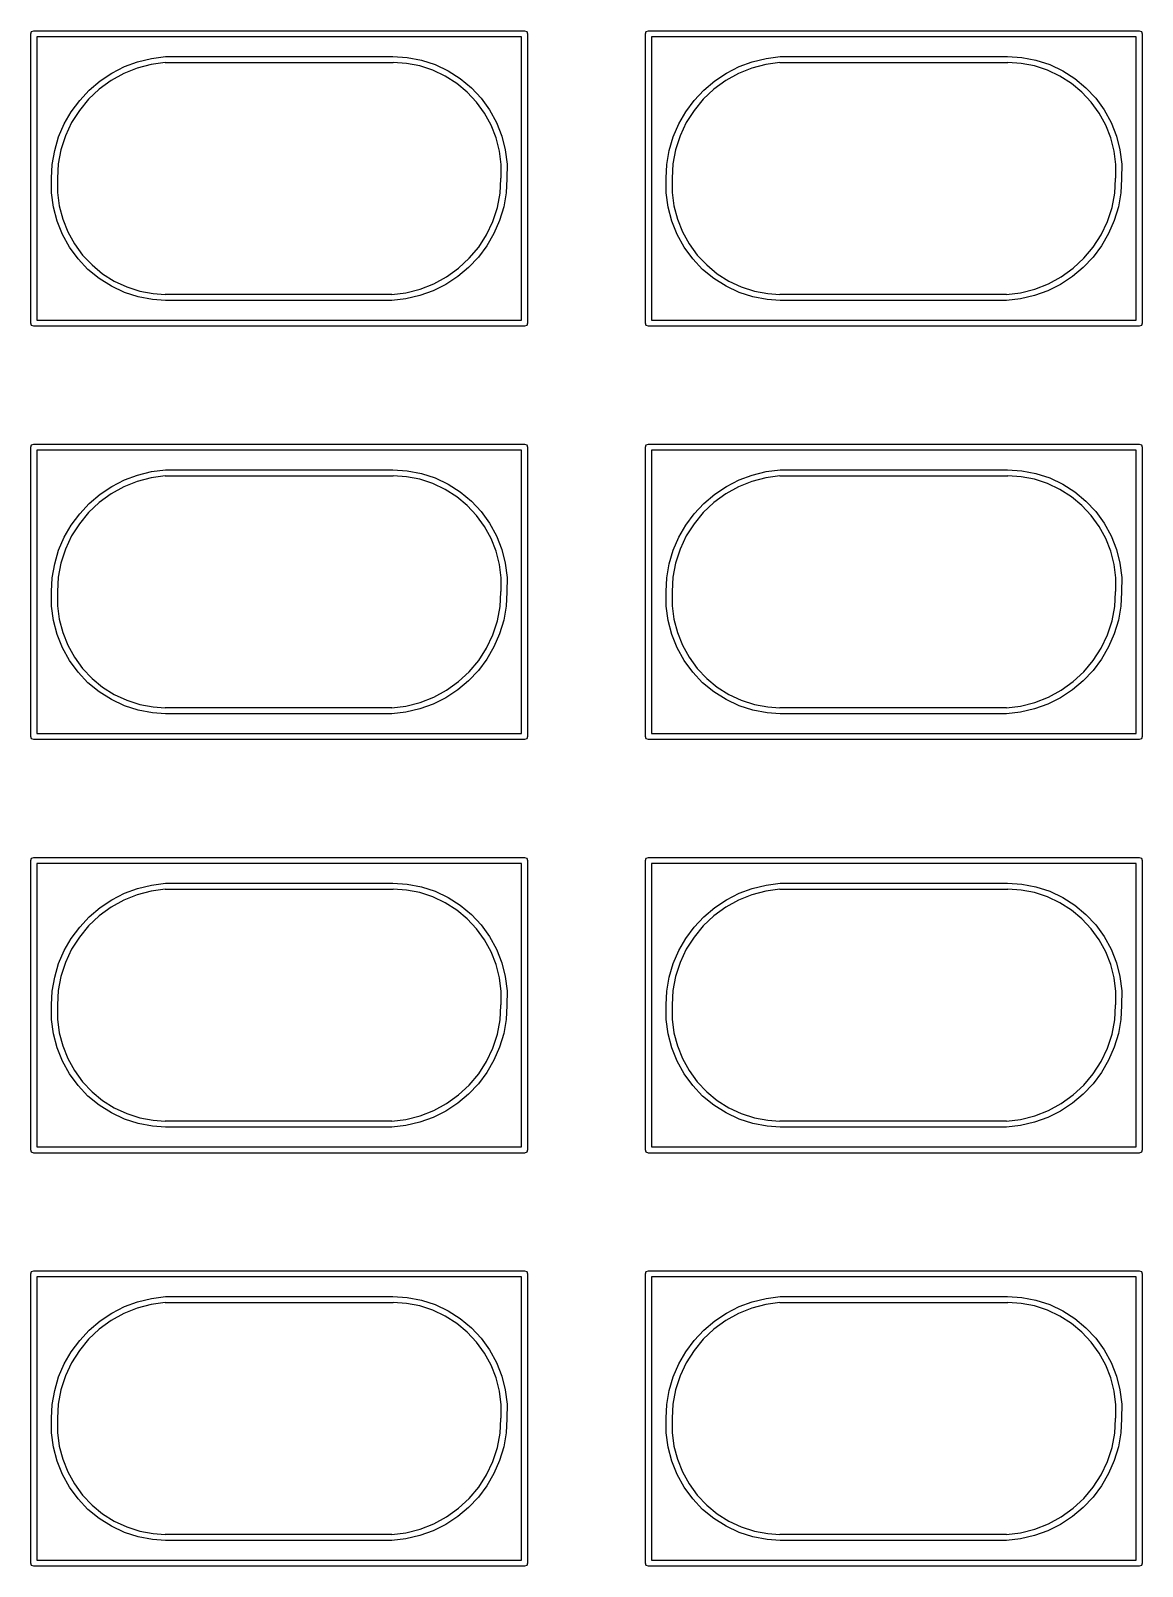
# Model space of a CAD drawing. Extents: x 138 to 171.4, y -122.9 to -69.1.
# Drawn here: x 149.89 to 171.41, y -122.86 to -93.14 of the extents above; entities that cross this region are included whole.
import ezdxf

# ---------------------------------------------------------------- set-up
doc = ezdxf.new("R2010")
doc.units = 0
doc.layers.add('BLACK', color=7, linetype='CONTINUOUS')

msp = doc.modelspace()

# ---------------------------------------------------------------- linework, layer by layer
at = {"layer": 'BLACK', "linetype": 'CONTINUOUS'}
for p, q in [((149.889, -93.1995), (149.907, -93.1571)), ((149.889, -98.8005), (149.889, -93.1995)), ((149.907, -93.1571), (149.95, -93.1395)), ((149.95, -93.1395), (159.451, -93.1395)), ((150.01, -93.2595), (150.01, -98.7405)), ((159.391, -93.2595), (150.01, -93.2595)), ((159.391, -98.7405), (159.391, -93.2595)), ((159.451, -93.1395), (159.493, -93.1571)), ((159.493, -93.1571), (159.51, -93.1995)), ((159.51, -93.1995), (159.51, -98.8005)), ((161.79, -93.1995), (161.807, -93.1571)), ((161.79, -98.8005), (161.79, -93.1995)), ((161.807, -93.1571), (161.85, -93.1395)), ((161.85, -93.1395), (171.35, -93.1395)), ((161.909, -93.2595), (161.909, -98.7405)), ((171.29, -93.2595), (161.909, -93.2595)), ((171.29, -98.7405), (171.29, -93.2595)), ((171.35, -93.1395), (171.393, -93.1571)), ((171.393, -93.1571), (171.41, -93.1995)), ((171.41, -93.1995), (171.41, -98.8005)), ((151.459, -93.9591), (151.703, -93.8348)), ((151.952, -93.863), (151.69, -93.9676)), ((151.703, -93.8348), (151.959, -93.7394)), ((152.224, -93.7919), (151.952, -93.863)), ((151.959, -93.7394), (152.225, -93.6742)), ((152.493, -93.7569), (152.224, -93.7919)), ((152.225, -93.6742), (152.496, -93.6401)), ((152.5, -93.76), (152.493, -93.7569)), ((152.496, -93.6401), (152.496, -93.6401)), ((152.496, -93.6401), (152.498, -93.6408)), ((152.498, -93.6408), (152.5, -93.64)), ((152.5, -93.64), (156.9, -93.64)), ((156.9, -93.76), (152.5, -93.76)), ((156.9, -93.64), (157.178, -93.6576)), ((156.909, -93.7564), (156.9, -93.76)), ((157.164, -93.7725), (156.909, -93.7564)), ((157.423, -93.8222), (157.164, -93.7725)), ((157.178, -93.6576), (157.452, -93.71)), ((157.675, -93.9041), (157.423, -93.8222)), ((157.452, -93.71), (157.718, -93.7964)), ((157.914, -94.0169), (157.675, -93.9041)), ((157.718, -93.7964), (157.97, -93.9154)), ((157.97, -93.9154), (158.205, -94.0653)), ((163.359, -93.9591), (163.603, -93.8348)), ((163.852, -93.863), (163.59, -93.9676)), ((163.603, -93.8348), (163.859, -93.7394)), ((164.124, -93.7919), (163.852, -93.863)), ((163.859, -93.7394), (164.125, -93.6742)), ((164.393, -93.7569), (164.124, -93.7919)), ((164.125, -93.6742), (164.396, -93.6401)), ((164.4, -93.76), (164.393, -93.7569)), ((164.396, -93.6401), (164.396, -93.6401)), ((164.396, -93.6401), (164.398, -93.6408)), ((164.398, -93.6408), (164.4, -93.64)), ((164.4, -93.64), (168.8, -93.64)), ((168.8, -93.76), (164.4, -93.76)), ((168.8, -93.64), (169.078, -93.6576)), ((168.809, -93.7564), (168.8, -93.76)), ((169.064, -93.7725), (168.809, -93.7564)), ((169.323, -93.8222), (169.064, -93.7725)), ((169.078, -93.6576), (169.352, -93.71)), ((169.575, -93.9041), (169.323, -93.8222)), ((169.352, -93.71), (169.618, -93.7964)), ((169.814, -94.0169), (169.575, -93.9041)), ((169.618, -93.7964), (169.87, -93.9154)), ((169.87, -93.9154), (170.105, -94.0653)), ((151.023, -94.2875), (151.232, -94.1107)), ((151.444, -94.1041), (151.216, -94.2702)), ((151.232, -94.1107), (151.459, -93.9591)), ((151.69, -93.9676), (151.444, -94.1041)), ((158.137, -94.1589), (157.914, -94.0169)), ((158.34, -94.3278), (158.137, -94.1589)), ((158.205, -94.0653), (158.42, -94.2435)), ((162.923, -94.2875), (163.132, -94.1107)), ((163.344, -94.1041), (163.116, -94.2702)), ((163.132, -94.1107), (163.359, -93.9591)), ((163.59, -93.9676), (163.344, -94.1041)), ((170.037, -94.1589), (169.814, -94.0169)), ((170.24, -94.3278), (170.037, -94.1589)), ((170.105, -94.0653), (170.32, -94.2435)), ((150.674, -94.7071), (150.837, -94.4872)), ((151.011, -94.4636), (150.832, -94.681)), ((150.837, -94.4872), (151.023, -94.2875)), ((151.216, -94.2702), (151.011, -94.4636)), ((158.521, -94.5209), (158.34, -94.3278)), ((158.42, -94.2435), (158.61, -94.4472)), ((158.61, -94.4472), (158.774, -94.6733)), ((162.574, -94.7071), (162.737, -94.4872)), ((162.911, -94.4636), (162.732, -94.681)), ((162.737, -94.4872), (162.923, -94.2875)), ((163.116, -94.2702), (162.911, -94.4636)), ((170.421, -94.5209), (170.24, -94.3278)), ((170.32, -94.2435), (170.51, -94.4472)), ((170.51, -94.4472), (170.674, -94.6733)), ((150.538, -94.9443), (150.674, -94.7071)), ((150.832, -94.681), (150.682, -94.9191)), ((158.676, -94.7351), (158.521, -94.5209)), ((158.802, -94.9671), (158.676, -94.7351)), ((158.774, -94.6733), (158.907, -94.9181)), ((162.438, -94.9443), (162.574, -94.7071)), ((162.732, -94.681), (162.582, -94.9191)), ((170.576, -94.7351), (170.421, -94.5209)), ((170.702, -94.9671), (170.576, -94.7351)), ((170.674, -94.6733), (170.807, -94.9181)), ((150.43, -95.1957), (150.538, -94.9443)), ((150.682, -94.9191), (150.562, -95.1741)), ((158.899, -95.2132), (158.802, -94.9671)), ((158.907, -94.9181), (159.009, -95.1778)), ((162.33, -95.1957), (162.438, -94.9443)), ((162.582, -94.9191), (162.462, -95.1741)), ((170.799, -95.2132), (170.702, -94.9671)), ((170.807, -94.9181), (170.909, -95.1778)), ((150.353, -95.4577), (150.43, -95.1957)), ((150.562, -95.1741), (150.475, -95.4421)), ((158.964, -95.4695), (158.899, -95.2132)), ((159.009, -95.1778), (159.078, -95.4482)), ((162.253, -95.4577), (162.33, -95.1957)), ((162.462, -95.1741), (162.375, -95.4421)), ((170.864, -95.4695), (170.799, -95.2132)), ((170.909, -95.1778), (170.978, -95.4482)), ((150.305, -95.727), (150.353, -95.4577)), ((150.475, -95.4421), (150.423, -95.7188)), ((158.996, -95.7319), (158.964, -95.4695)), ((159.078, -95.4482), (159.112, -95.7251)), ((162.205, -95.727), (162.253, -95.4577)), ((162.375, -95.4421), (162.323, -95.7188)), ((170.896, -95.7319), (170.864, -95.4695)), ((170.978, -95.4482), (171.012, -95.7251)), ((150.29, -95.9964), (150.305, -95.727)), ((150.29, -95.9967), (150.29, -95.9964)), ((150.29, -95.9984), (150.29, -95.9967)), ((150.29, -95.9967), (150.29, -95.9967)), ((150.423, -95.7188), (150.406, -95.9907)), ((150.406, -95.9907), (150.409, -96)), ((158.991, -95.996), (158.995, -95.9875)), ((158.991, -95.998), (158.991, -95.996)), ((158.995, -95.9875), (158.996, -95.7319)), ((159.112, -95.7251), (159.11, -95.9998)), ((162.19, -95.9964), (162.205, -95.727)), ((162.19, -95.9967), (162.19, -95.9964)), ((162.19, -95.9984), (162.19, -95.9967)), ((162.19, -95.9967), (162.19, -95.9967)), ((162.323, -95.7188), (162.306, -95.9907)), ((162.306, -95.9907), (162.309, -96)), ((170.891, -95.996), (170.895, -95.9875)), ((170.891, -95.998), (170.891, -95.996)), ((170.895, -95.9875), (170.896, -95.7319)), ((171.012, -95.7251), (171.01, -95.9998)), ((150.29, -96), (150.29, -95.9984)), ((150.29, -96.0002), (150.29, -96)), ((150.291, -96.2766), (150.29, -96.0002)), ((150.328, -96.554), (150.291, -96.2766)), ((150.409, -96.0033), (150.405, -96.0119)), ((150.405, -96.0119), (150.407, -96.2685)), ((150.407, -96.2685), (150.442, -96.5317)), ((150.409, -96), (150.409, -96.0017)), ((150.409, -96.0017), (150.409, -96.0033)), ((158.924, -96.5616), (158.977, -96.2831)), ((158.977, -96.2831), (158.994, -96.0093)), ((158.99, -96), (158.991, -95.998)), ((158.994, -96.0093), (158.99, -96)), ((159.094, -96.2748), (159.047, -96.5459)), ((159.11, -96.0043), (159.094, -96.2748)), ((159.11, -95.9998), (159.111, -96)), ((159.111, -96), (159.11, -96.0014)), ((159.11, -96.0014), (159.11, -96.004)), ((159.11, -96.004), (159.11, -96.004)), ((159.11, -96.004), (159.11, -96.0043)), ((162.189, -96), (162.19, -95.9984)), ((162.19, -96.0002), (162.189, -96)), ((162.191, -96.2766), (162.19, -96.0002)), ((162.228, -96.554), (162.191, -96.2766)), ((162.309, -96.0033), (162.305, -96.0119)), ((162.305, -96.0119), (162.307, -96.2685)), ((162.307, -96.2685), (162.342, -96.5317)), ((162.309, -96), (162.309, -96.0017)), ((162.309, -96.0017), (162.309, -96.0033)), ((170.824, -96.5616), (170.877, -96.2831)), ((170.877, -96.2831), (170.894, -96.0093)), ((170.891, -96), (170.891, -95.998)), ((170.894, -96.0093), (170.891, -96)), ((170.994, -96.2748), (170.947, -96.5459)), ((171.01, -96.0043), (170.994, -96.2748)), ((171.01, -95.9998), (171.01, -96)), ((171.01, -96), (171.01, -96.0014)), ((171.01, -96.0014), (171.01, -96.004)), ((171.01, -96.004), (171.01, -96.004)), ((171.01, -96.004), (171.01, -96.0043)), ((150.399, -96.8248), (150.328, -96.554)), ((150.442, -96.5317), (150.509, -96.7884)), ((158.836, -96.8313), (158.924, -96.5616)), ((159.047, -96.5459), (158.968, -96.8096)), ((162.299, -96.8248), (162.228, -96.554)), ((162.342, -96.5317), (162.409, -96.7884)), ((170.736, -96.8313), (170.824, -96.5616)), ((170.947, -96.5459), (170.868, -96.8096)), ((150.504, -97.0845), (150.399, -96.8248)), ((150.509, -96.7884), (150.608, -97.0347)), ((158.714, -97.0876), (158.836, -96.8313)), ((158.968, -96.8096), (158.858, -97.0624)), ((162.404, -97.0845), (162.299, -96.8248)), ((162.409, -96.7884), (162.508, -97.0347)), ((170.614, -97.0876), (170.736, -96.8313)), ((170.868, -96.8096), (170.758, -97.0624)), ((150.64, -97.3291), (150.504, -97.0845)), ((150.608, -97.0347), (150.737, -97.2667)), ((158.562, -97.3267), (158.714, -97.0876)), ((158.858, -97.0624), (158.72, -97.3007)), ((162.54, -97.3291), (162.404, -97.0845)), ((162.508, -97.0347), (162.637, -97.2667)), ((170.462, -97.3267), (170.614, -97.0876)), ((170.758, -97.0624), (170.62, -97.3007)), ((150.805, -97.5549), (150.64, -97.3291)), ((150.737, -97.2667), (150.894, -97.4808)), ((150.894, -97.4808), (151.077, -97.6736)), ((158.38, -97.5447), (158.562, -97.3267)), ((158.72, -97.3007), (158.556, -97.5213)), ((162.705, -97.5549), (162.54, -97.3291)), ((162.637, -97.2667), (162.794, -97.4808)), ((162.794, -97.4808), (162.977, -97.6736)), ((170.28, -97.5447), (170.462, -97.3267)), ((170.62, -97.3007), (170.456, -97.5213)), ((150.998, -97.7583), (150.805, -97.5549)), ((151.214, -97.9361), (150.998, -97.7583)), ((151.077, -97.6736), (151.282, -97.8422)), ((157.942, -97.9037), (158.173, -97.738)), ((158.367, -97.7213), (158.156, -97.898)), ((158.173, -97.738), (158.38, -97.5447)), ((158.556, -97.5213), (158.367, -97.7213)), ((162.898, -97.7583), (162.705, -97.5549)), ((163.114, -97.9361), (162.898, -97.7583)), ((162.977, -97.6736), (163.182, -97.8422)), ((169.842, -97.9037), (170.073, -97.738)), ((170.267, -97.7213), (170.056, -97.898)), ((170.073, -97.738), (170.28, -97.5447)), ((170.456, -97.5213), (170.267, -97.7213)), ((151.451, -98.0855), (151.214, -97.9361)), ((151.282, -97.8422), (151.506, -97.9839)), ((151.506, -97.9839), (151.747, -98.0964)), ((157.429, -98.1421), (157.693, -98.0391)), ((157.925, -98.0489), (157.679, -98.172)), ((157.693, -98.0391), (157.942, -97.9037)), ((158.156, -97.898), (157.925, -98.0489)), ((163.351, -98.0855), (163.114, -97.9361)), ((163.182, -97.8422), (163.406, -97.9839)), ((163.406, -97.9839), (163.647, -98.0964)), ((169.329, -98.1421), (169.593, -98.0391)), ((169.825, -98.0489), (169.579, -98.172)), ((169.593, -98.0391), (169.842, -97.9037)), ((170.056, -97.898), (169.825, -98.0489)), ((151.704, -98.2042), (151.451, -98.0855)), ((151.97, -98.2903), (151.704, -98.2042)), ((151.747, -98.0964), (151.999, -98.1781)), ((152.245, -98.3425), (151.97, -98.2903)), ((151.999, -98.1781), (152.26, -98.2276)), ((152.496, -98.3582), (152.245, -98.3425)), ((152.26, -98.2276), (152.494, -98.2423)), ((152.494, -98.2423), (152.5, -98.24)), ((152.5, -98.36), (152.496, -98.3582)), ((152.5, -98.24), (156.875, -98.24)), ((156.875, -98.36), (152.5, -98.36)), ((156.875, -98.24), (156.883, -98.2432)), ((156.877, -98.3593), (156.875, -98.36)), ((156.879, -98.3599), (156.877, -98.3593)), ((157.152, -98.3286), (156.879, -98.3599)), ((156.879, -98.3599), (156.879, -98.3599)), ((156.883, -98.2432), (157.154, -98.2109)), ((157.42, -98.2657), (157.152, -98.3286)), ((157.154, -98.2109), (157.429, -98.1421)), ((157.679, -98.172), (157.42, -98.2657)), ((163.604, -98.2042), (163.351, -98.0855)), ((163.87, -98.2903), (163.604, -98.2042)), ((163.647, -98.0964), (163.899, -98.1781)), ((164.145, -98.3425), (163.87, -98.2903)), ((163.899, -98.1781), (164.16, -98.2276)), ((164.396, -98.3582), (164.145, -98.3425)), ((164.16, -98.2276), (164.394, -98.2423)), ((164.394, -98.2423), (164.4, -98.24)), ((164.4, -98.36), (164.396, -98.3582)), ((164.4, -98.24), (168.775, -98.24)), ((168.775, -98.36), (164.4, -98.36)), ((168.775, -98.24), (168.783, -98.2432)), ((168.777, -98.3593), (168.775, -98.36)), ((168.779, -98.3599), (168.777, -98.3593)), ((169.052, -98.3286), (168.779, -98.3599)), ((168.779, -98.3599), (168.779, -98.3599)), ((168.783, -98.2432), (169.054, -98.2109)), ((169.32, -98.2657), (169.052, -98.3286)), ((169.054, -98.2109), (169.329, -98.1421)), ((169.579, -98.172), (169.32, -98.2657)), ((149.907, -98.8429), (149.889, -98.8005)), ((149.95, -98.8605), (149.907, -98.8429)), ((159.451, -98.8605), (149.95, -98.8605)), ((150.01, -98.7405), (159.391, -98.7405)), ((159.493, -98.8429), (159.451, -98.8605)), ((159.51, -98.8005), (159.493, -98.8429)), ((161.807, -98.8429), (161.79, -98.8005)), ((161.85, -98.8605), (161.807, -98.8429)), ((171.35, -98.8605), (161.85, -98.8605)), ((161.909, -98.7405), (171.29, -98.7405)), ((171.393, -98.8429), (171.35, -98.8605)), ((171.41, -98.8005), (171.393, -98.8429)), ((149.889, -101.2), (149.907, -101.157)), ((149.889, -106.8), (149.889, -101.2)), ((149.907, -101.157), (149.95, -101.139)), ((149.95, -101.139), (159.451, -101.139)), ((150.01, -101.259), (150.01, -106.74)), ((159.391, -101.259), (150.01, -101.259)), ((159.391, -106.74), (159.391, -101.259)), ((159.451, -101.139), (159.493, -101.157)), ((159.493, -101.157), (159.51, -101.2)), ((159.51, -101.2), (159.51, -106.8)), ((161.79, -101.2), (161.807, -101.157)), ((161.79, -106.8), (161.79, -101.2)), ((161.807, -101.157), (161.85, -101.139)), ((161.85, -101.139), (171.35, -101.139)), ((161.909, -101.259), (161.909, -106.74)), ((171.29, -101.259), (161.909, -101.259)), ((171.29, -106.74), (171.29, -101.259)), ((171.35, -101.139), (171.393, -101.157)), ((171.393, -101.157), (171.41, -101.2)), ((171.41, -101.2), (171.41, -106.8)), ((152.225, -101.674), (152.496, -101.64)), ((152.496, -101.64), (152.496, -101.64)), ((152.496, -101.64), (152.498, -101.641)), ((152.498, -101.641), (152.5, -101.64)), ((152.5, -101.64), (156.9, -101.64)), ((156.9, -101.64), (157.178, -101.658)), ((164.125, -101.674), (164.396, -101.64)), ((164.396, -101.64), (164.396, -101.64)), ((164.396, -101.64), (164.398, -101.641)), ((164.398, -101.641), (164.4, -101.64)), ((164.4, -101.64), (168.8, -101.64)), ((168.8, -101.64), (169.078, -101.658)), ((151.459, -101.959), (151.703, -101.835)), ((151.952, -101.863), (151.69, -101.968)), ((151.703, -101.835), (151.959, -101.739)), ((152.224, -101.792), (151.952, -101.863)), ((151.959, -101.739), (152.225, -101.674)), ((152.493, -101.757), (152.224, -101.792)), ((152.5, -101.76), (152.493, -101.757)), ((156.9, -101.76), (152.5, -101.76)), ((156.909, -101.756), (156.9, -101.76)), ((157.164, -101.772), (156.909, -101.756)), ((157.423, -101.822), (157.164, -101.772)), ((157.178, -101.658), (157.452, -101.71)), ((157.675, -101.904), (157.423, -101.822)), ((157.452, -101.71), (157.718, -101.796)), ((157.914, -102.017), (157.675, -101.904)), ((157.718, -101.796), (157.97, -101.915)), ((157.97, -101.915), (158.205, -102.065)), ((163.359, -101.959), (163.603, -101.835)), ((163.852, -101.863), (163.59, -101.968)), ((163.603, -101.835), (163.859, -101.739)), ((164.124, -101.792), (163.852, -101.863)), ((163.859, -101.739), (164.125, -101.674)), ((164.393, -101.757), (164.124, -101.792)), ((164.4, -101.76), (164.393, -101.757)), ((168.8, -101.76), (164.4, -101.76)), ((168.809, -101.756), (168.8, -101.76)), ((169.064, -101.772), (168.809, -101.756)), ((169.323, -101.822), (169.064, -101.772)), ((169.078, -101.658), (169.352, -101.71)), ((169.575, -101.904), (169.323, -101.822)), ((169.352, -101.71), (169.618, -101.796)), ((169.814, -102.017), (169.575, -101.904)), ((169.618, -101.796), (169.87, -101.915)), ((169.87, -101.915), (170.105, -102.065)), ((151.023, -102.287), (151.232, -102.111)), ((151.444, -102.104), (151.216, -102.27)), ((151.232, -102.111), (151.459, -101.959)), ((151.69, -101.968), (151.444, -102.104)), ((158.137, -102.159), (157.914, -102.017)), ((158.34, -102.328), (158.137, -102.159)), ((158.205, -102.065), (158.42, -102.243)), ((162.923, -102.287), (163.132, -102.111)), ((163.344, -102.104), (163.116, -102.27)), ((163.132, -102.111), (163.359, -101.959)), ((163.59, -101.968), (163.344, -102.104)), ((170.037, -102.159), (169.814, -102.017)), ((170.24, -102.328), (170.037, -102.159)), ((170.105, -102.065), (170.32, -102.243)), ((150.674, -102.707), (150.837, -102.487)), ((151.011, -102.464), (150.832, -102.681)), ((150.837, -102.487), (151.023, -102.287)), ((151.216, -102.27), (151.011, -102.464)), ((158.521, -102.521), (158.34, -102.328)), ((158.42, -102.243), (158.61, -102.447)), ((158.676, -102.735), (158.521, -102.521)), ((158.61, -102.447), (158.774, -102.673)), ((162.574, -102.707), (162.737, -102.487)), ((162.911, -102.464), (162.732, -102.681)), ((162.737, -102.487), (162.923, -102.287)), ((163.116, -102.27), (162.911, -102.464)), ((170.421, -102.521), (170.24, -102.328)), ((170.32, -102.243), (170.51, -102.447)), ((170.576, -102.735), (170.421, -102.521)), ((170.51, -102.447), (170.674, -102.673)), ((150.538, -102.944), (150.674, -102.707)), ((150.832, -102.681), (150.682, -102.919)), ((158.802, -102.967), (158.676, -102.735)), ((158.774, -102.673), (158.907, -102.918)), ((162.438, -102.944), (162.574, -102.707)), ((162.732, -102.681), (162.582, -102.919)), ((170.702, -102.967), (170.576, -102.735)), ((170.674, -102.673), (170.807, -102.918)), ((150.43, -103.196), (150.538, -102.944)), ((150.682, -102.919), (150.562, -103.174)), ((158.899, -103.213), (158.802, -102.967)), ((158.907, -102.918), (159.009, -103.178)), ((162.33, -103.196), (162.438, -102.944)), ((162.582, -102.919), (162.462, -103.174)), ((170.799, -103.213), (170.702, -102.967)), ((170.807, -102.918), (170.909, -103.178)), ((150.353, -103.458), (150.43, -103.196)), ((150.562, -103.174), (150.475, -103.442)), ((158.964, -103.47), (158.899, -103.213)), ((159.009, -103.178), (159.078, -103.448)), ((162.253, -103.458), (162.33, -103.196)), ((162.462, -103.174), (162.375, -103.442)), ((170.864, -103.47), (170.799, -103.213)), ((170.909, -103.178), (170.978, -103.448)), ((150.305, -103.727), (150.353, -103.458)), ((150.423, -103.719), (150.406, -103.991)), ((150.475, -103.442), (150.423, -103.719)), ((158.996, -103.732), (158.964, -103.47)), ((159.078, -103.448), (159.112, -103.725)), ((162.205, -103.727), (162.253, -103.458)), ((162.323, -103.719), (162.306, -103.991)), ((162.375, -103.442), (162.323, -103.719)), ((170.896, -103.732), (170.864, -103.47)), ((170.978, -103.448), (171.012, -103.725)), ((150.29, -103.996), (150.305, -103.727)), ((150.29, -103.997), (150.29, -103.996)), ((150.29, -103.998), (150.29, -103.997)), ((150.29, -103.997), (150.29, -103.997)), ((150.29, -104), (150.29, -103.998)), ((150.291, -104.277), (150.29, -104)), ((150.29, -104), (150.29, -104)), ((150.409, -104.003), (150.405, -104.012)), ((150.405, -104.012), (150.407, -104.269)), ((150.406, -103.991), (150.409, -104)), ((150.409, -104), (150.409, -104.002)), ((150.409, -104.002), (150.409, -104.003)), ((158.977, -104.283), (158.994, -104.009)), ((158.99, -104), (158.991, -103.998)), ((158.994, -104.009), (158.99, -104)), ((158.991, -103.996), (158.995, -103.987)), ((158.991, -103.998), (158.991, -103.996)), ((158.995, -103.987), (158.996, -103.732)), ((159.11, -104.004), (159.094, -104.275)), ((159.112, -103.725), (159.11, -104)), ((159.11, -104), (159.111, -104)), ((159.111, -104), (159.11, -104.001)), ((159.11, -104.001), (159.11, -104.004)), ((159.11, -104.004), (159.11, -104.004)), ((159.11, -104.004), (159.11, -104.004)), ((162.189, -104), (162.19, -103.998)), ((162.19, -104), (162.189, -104)), ((162.19, -103.996), (162.205, -103.727)), ((162.19, -103.997), (162.19, -103.996)), ((162.19, -103.998), (162.19, -103.997)), ((162.19, -103.997), (162.19, -103.997)), ((162.191, -104.277), (162.19, -104)), ((162.309, -104.003), (162.305, -104.012)), ((162.305, -104.012), (162.307, -104.269)), ((162.306, -103.991), (162.309, -104)), ((162.309, -104), (162.309, -104.002)), ((162.309, -104.002), (162.309, -104.003)), ((170.877, -104.283), (170.894, -104.009)), ((170.891, -103.996), (170.895, -103.987)), ((170.891, -103.998), (170.891, -103.996)), ((170.891, -104), (170.891, -103.998)), ((170.894, -104.009), (170.891, -104)), ((170.895, -103.987), (170.896, -103.732)), ((171.01, -104.004), (170.994, -104.275)), ((171.012, -103.725), (171.01, -104)), ((171.01, -104), (171.01, -104)), ((171.01, -104), (171.01, -104.001)), ((171.01, -104.001), (171.01, -104.004)), ((171.01, -104.004), (171.01, -104.004)), ((171.01, -104.004), (171.01, -104.004)), ((150.328, -104.554), (150.291, -104.277)), ((150.407, -104.269), (150.442, -104.532)), ((158.924, -104.562), (158.977, -104.283)), ((159.094, -104.275), (159.047, -104.546)), ((162.228, -104.554), (162.191, -104.277)), ((162.307, -104.269), (162.342, -104.532)), ((170.824, -104.562), (170.877, -104.283)), ((170.994, -104.275), (170.947, -104.546)), ((150.399, -104.825), (150.328, -104.554)), ((150.442, -104.532), (150.509, -104.788)), ((158.836, -104.831), (158.924, -104.562)), ((159.047, -104.546), (158.968, -104.81)), ((162.299, -104.825), (162.228, -104.554)), ((162.342, -104.532), (162.409, -104.788)), ((170.736, -104.831), (170.824, -104.562)), ((170.947, -104.546), (170.868, -104.81)), ((150.504, -105.084), (150.399, -104.825)), ((150.509, -104.788), (150.608, -105.035)), ((158.714, -105.088), (158.836, -104.831)), ((158.968, -104.81), (158.858, -105.062)), ((162.404, -105.084), (162.299, -104.825)), ((162.409, -104.788), (162.508, -105.035)), ((170.614, -105.088), (170.736, -104.831)), ((170.868, -104.81), (170.758, -105.062)), ((150.64, -105.329), (150.504, -105.084)), ((150.608, -105.035), (150.737, -105.267)), ((158.562, -105.327), (158.714, -105.088)), ((158.858, -105.062), (158.72, -105.301)), ((162.54, -105.329), (162.404, -105.084)), ((162.508, -105.035), (162.637, -105.267)), ((170.462, -105.327), (170.614, -105.088)), ((170.758, -105.062), (170.62, -105.301)), ((150.805, -105.555), (150.64, -105.329)), ((150.737, -105.267), (150.894, -105.481)), ((150.894, -105.481), (151.077, -105.674)), ((158.38, -105.545), (158.562, -105.327)), ((158.72, -105.301), (158.556, -105.521)), ((162.705, -105.555), (162.54, -105.329)), ((162.637, -105.267), (162.794, -105.481)), ((162.794, -105.481), (162.977, -105.674)), ((170.28, -105.545), (170.462, -105.327)), ((170.62, -105.301), (170.456, -105.521)), ((150.998, -105.758), (150.805, -105.555)), ((151.214, -105.936), (150.998, -105.758)), ((151.077, -105.674), (151.282, -105.842)), ((157.942, -105.904), (158.173, -105.738)), ((158.367, -105.721), (158.156, -105.898)), ((158.173, -105.738), (158.38, -105.545)), ((158.556, -105.521), (158.367, -105.721)), ((162.898, -105.758), (162.705, -105.555)), ((163.114, -105.936), (162.898, -105.758)), ((162.977, -105.674), (163.182, -105.842)), ((169.842, -105.904), (170.073, -105.738)), ((170.267, -105.721), (170.056, -105.898)), ((170.073, -105.738), (170.28, -105.545)), ((170.456, -105.521), (170.267, -105.721)), ((151.451, -106.085), (151.214, -105.936)), ((151.282, -105.842), (151.506, -105.984)), ((151.704, -106.204), (151.451, -106.085)), ((151.506, -105.984), (151.747, -106.096)), ((151.747, -106.096), (151.999, -106.178)), ((157.429, -106.142), (157.693, -106.039)), ((157.925, -106.049), (157.679, -106.172)), ((157.693, -106.039), (157.942, -105.904)), ((158.156, -105.898), (157.925, -106.049)), ((163.351, -106.085), (163.114, -105.936)), ((163.182, -105.842), (163.406, -105.984)), ((163.604, -106.204), (163.351, -106.085)), ((163.406, -105.984), (163.647, -106.096)), ((163.647, -106.096), (163.899, -106.178)), ((169.329, -106.142), (169.593, -106.039)), ((169.825, -106.049), (169.579, -106.172)), ((169.593, -106.039), (169.842, -105.904)), ((170.056, -105.898), (169.825, -106.049)), ((151.97, -106.29), (151.704, -106.204)), ((152.245, -106.343), (151.97, -106.29)), ((151.999, -106.178), (152.26, -106.228)), ((152.496, -106.358), (152.245, -106.343)), ((152.26, -106.228), (152.494, -106.242)), ((152.494, -106.242), (152.5, -106.24)), ((152.5, -106.36), (152.496, -106.358)), ((152.5, -106.24), (156.875, -106.24)), ((156.875, -106.36), (152.5, -106.36)), ((156.875, -106.24), (156.883, -106.243)), ((156.877, -106.359), (156.875, -106.36)), ((156.879, -106.36), (156.877, -106.359)), ((157.152, -106.329), (156.879, -106.36)), ((156.879, -106.36), (156.879, -106.36)), ((156.883, -106.243), (157.154, -106.211)), ((157.42, -106.266), (157.152, -106.329)), ((157.154, -106.211), (157.429, -106.142)), ((157.679, -106.172), (157.42, -106.266)), ((163.87, -106.29), (163.604, -106.204)), ((164.145, -106.343), (163.87, -106.29)), ((163.899, -106.178), (164.16, -106.228)), ((164.396, -106.358), (164.145, -106.343)), ((164.16, -106.228), (164.394, -106.242)), ((164.394, -106.242), (164.4, -106.24)), ((164.4, -106.36), (164.396, -106.358)), ((164.4, -106.24), (168.775, -106.24)), ((168.775, -106.36), (164.4, -106.36)), ((168.775, -106.24), (168.783, -106.243)), ((168.777, -106.359), (168.775, -106.36)), ((168.779, -106.36), (168.777, -106.359)), ((169.052, -106.329), (168.779, -106.36)), ((168.779, -106.36), (168.779, -106.36)), ((168.783, -106.243), (169.054, -106.211)), ((169.32, -106.266), (169.052, -106.329)), ((169.054, -106.211), (169.329, -106.142)), ((169.579, -106.172), (169.32, -106.266)), ((149.907, -106.843), (149.889, -106.8)), ((149.95, -106.861), (149.907, -106.843)), ((159.451, -106.861), (149.95, -106.861)), ((150.01, -106.74), (159.391, -106.74)), ((159.493, -106.843), (159.451, -106.861)), ((159.51, -106.8), (159.493, -106.843)), ((161.807, -106.843), (161.79, -106.8)), ((161.85, -106.861), (161.807, -106.843)), ((171.35, -106.861), (161.85, -106.861)), ((161.909, -106.74), (171.29, -106.74)), ((171.393, -106.843), (171.35, -106.861)), ((171.41, -106.8), (171.393, -106.843)), ((149.889, -109.2), (149.907, -109.157)), ((149.889, -114.8), (149.889, -109.2)), ((149.907, -109.157), (149.95, -109.139)), ((149.95, -109.139), (159.451, -109.139)), ((150.01, -109.259), (150.01, -114.74)), ((159.391, -109.259), (150.01, -109.259)), ((159.391, -114.74), (159.391, -109.259)), ((159.451, -109.139), (159.493, -109.157)), ((159.493, -109.157), (159.51, -109.2)), ((159.51, -109.2), (159.51, -114.8)), ((161.79, -109.2), (161.807, -109.157)), ((161.79, -114.8), (161.79, -109.2)), ((161.807, -109.157), (161.85, -109.139)), ((161.85, -109.139), (171.35, -109.139)), ((161.909, -109.259), (161.909, -114.74)), ((171.29, -109.259), (161.909, -109.259)), ((171.29, -114.74), (171.29, -109.259)), ((171.35, -109.139), (171.393, -109.157)), ((171.393, -109.157), (171.41, -109.2)), ((171.41, -109.2), (171.41, -114.8)), ((152.225, -109.674), (152.496, -109.64)), ((152.496, -109.64), (152.496, -109.64)), ((152.496, -109.64), (152.498, -109.641)), ((152.498, -109.641), (152.5, -109.64)), ((152.5, -109.64), (156.9, -109.64)), ((156.9, -109.64), (157.178, -109.658)), ((157.178, -109.658), (157.452, -109.71)), ((164.125, -109.674), (164.396, -109.64)), ((164.396, -109.64), (164.396, -109.64)), ((164.396, -109.64), (164.398, -109.641)), ((164.398, -109.641), (164.4, -109.64)), ((164.4, -109.64), (168.8, -109.64)), ((168.8, -109.64), (169.078, -109.658)), ((169.078, -109.658), (169.352, -109.71)), ((151.232, -110.111), (151.459, -109.959)), ((151.459, -109.959), (151.703, -109.835)), ((151.952, -109.863), (151.69, -109.968)), ((151.703, -109.835), (151.959, -109.739)), ((152.224, -109.792), (151.952, -109.863)), ((151.959, -109.739), (152.225, -109.674)), ((152.493, -109.757), (152.224, -109.792)), ((152.5, -109.76), (152.493, -109.757)), ((156.9, -109.76), (152.5, -109.76)), ((156.909, -109.756), (156.9, -109.76)), ((157.164, -109.772), (156.909, -109.756)), ((157.423, -109.822), (157.164, -109.772)), ((157.675, -109.904), (157.423, -109.822)), ((157.452, -109.71), (157.718, -109.796)), ((157.914, -110.017), (157.675, -109.904)), ((157.718, -109.796), (157.97, -109.915)), ((157.97, -109.915), (158.205, -110.065)), ((163.132, -110.111), (163.359, -109.959)), ((163.359, -109.959), (163.603, -109.835)), ((163.852, -109.863), (163.59, -109.968)), ((163.603, -109.835), (163.859, -109.739)), ((164.124, -109.792), (163.852, -109.863)), ((163.859, -109.739), (164.125, -109.674)), ((164.393, -109.757), (164.124, -109.792)), ((164.4, -109.76), (164.393, -109.757)), ((168.8, -109.76), (164.4, -109.76)), ((168.809, -109.756), (168.8, -109.76)), ((169.064, -109.772), (168.809, -109.756)), ((169.323, -109.822), (169.064, -109.772)), ((169.575, -109.904), (169.323, -109.822)), ((169.352, -109.71), (169.618, -109.796)), ((169.814, -110.017), (169.575, -109.904)), ((169.618, -109.796), (169.87, -109.915)), ((169.87, -109.915), (170.105, -110.065)), ((151.023, -110.287), (151.232, -110.111)), ((151.444, -110.104), (151.216, -110.27)), ((151.69, -109.968), (151.444, -110.104)), ((158.137, -110.159), (157.914, -110.017)), ((158.34, -110.328), (158.137, -110.159)), ((158.205, -110.065), (158.42, -110.243)), ((158.42, -110.243), (158.61, -110.447)), ((162.923, -110.287), (163.132, -110.111)), ((163.344, -110.104), (163.116, -110.27)), ((163.59, -109.968), (163.344, -110.104)), ((170.037, -110.159), (169.814, -110.017)), ((170.24, -110.328), (170.037, -110.159)), ((170.105, -110.065), (170.32, -110.243)), ((170.32, -110.243), (170.51, -110.447)), ((150.674, -110.707), (150.837, -110.487)), ((151.011, -110.464), (150.832, -110.681)), ((150.837, -110.487), (151.023, -110.287)), ((151.216, -110.27), (151.011, -110.464)), ((158.521, -110.521), (158.34, -110.328)), ((158.676, -110.735), (158.521, -110.521)), ((158.61, -110.447), (158.774, -110.673)), ((162.574, -110.707), (162.737, -110.487)), ((162.911, -110.464), (162.732, -110.681)), ((162.737, -110.487), (162.923, -110.287)), ((163.116, -110.27), (162.911, -110.464)), ((170.421, -110.521), (170.24, -110.328)), ((170.576, -110.735), (170.421, -110.521)), ((170.51, -110.447), (170.674, -110.673)), ((150.538, -110.944), (150.674, -110.707)), ((150.832, -110.681), (150.682, -110.919)), ((158.802, -110.967), (158.676, -110.735)), ((158.774, -110.673), (158.907, -110.918)), ((162.438, -110.944), (162.574, -110.707)), ((162.732, -110.681), (162.582, -110.919)), ((170.702, -110.967), (170.576, -110.735)), ((170.674, -110.673), (170.807, -110.918)), ((150.43, -111.196), (150.538, -110.944)), ((150.682, -110.919), (150.562, -111.174)), ((158.899, -111.213), (158.802, -110.967)), ((158.907, -110.918), (159.009, -111.178)), ((162.33, -111.196), (162.438, -110.944)), ((162.582, -110.919), (162.462, -111.174)), ((170.799, -111.213), (170.702, -110.967)), ((170.807, -110.918), (170.909, -111.178)), ((150.353, -111.458), (150.43, -111.196)), ((150.475, -111.442), (150.423, -111.719)), ((150.562, -111.174), (150.475, -111.442)), ((158.964, -111.47), (158.899, -111.213)), ((159.009, -111.178), (159.078, -111.448)), ((159.078, -111.448), (159.112, -111.725)), ((162.253, -111.458), (162.33, -111.196)), ((162.375, -111.442), (162.323, -111.719)), ((162.462, -111.174), (162.375, -111.442)), ((170.864, -111.47), (170.799, -111.213)), ((170.909, -111.178), (170.978, -111.448)), ((170.978, -111.448), (171.012, -111.725)), ((150.29, -111.996), (150.305, -111.727)), ((150.305, -111.727), (150.353, -111.458)), ((150.423, -111.719), (150.406, -111.991)), ((158.996, -111.732), (158.964, -111.47)), ((158.995, -111.987), (158.996, -111.732)), ((159.112, -111.725), (159.11, -112)), ((162.19, -111.996), (162.205, -111.727)), ((162.205, -111.727), (162.253, -111.458)), ((162.323, -111.719), (162.306, -111.991)), ((170.896, -111.732), (170.864, -111.47)), ((170.895, -111.987), (170.896, -111.732)), ((171.012, -111.725), (171.01, -112)), ((150.29, -111.997), (150.29, -111.996)), ((150.29, -111.998), (150.29, -111.997)), ((150.29, -111.997), (150.29, -111.997)), ((150.29, -112), (150.29, -111.998)), ((150.291, -112.277), (150.29, -112)), ((150.29, -112), (150.29, -112)), ((150.409, -112.003), (150.405, -112.012)), ((150.405, -112.012), (150.407, -112.269)), ((150.406, -111.991), (150.409, -112)), ((150.409, -112), (150.409, -112.002)), ((150.409, -112.002), (150.409, -112.003)), ((158.977, -112.283), (158.994, -112.009)), ((158.99, -112), (158.991, -111.998)), ((158.994, -112.009), (158.99, -112)), ((158.991, -111.996), (158.995, -111.987)), ((158.991, -111.998), (158.991, -111.996)), ((159.11, -112.004), (159.094, -112.275)), ((159.11, -112), (159.111, -112)), ((159.111, -112), (159.11, -112.001)), ((159.11, -112.001), (159.11, -112.004)), ((159.11, -112.004), (159.11, -112.004)), ((159.11, -112.004), (159.11, -112.004)), ((162.189, -112), (162.19, -111.998)), ((162.19, -112), (162.189, -112)), ((162.19, -111.997), (162.19, -111.996)), ((162.19, -111.998), (162.19, -111.997)), ((162.19, -111.997), (162.19, -111.997)), ((162.191, -112.277), (162.19, -112)), ((162.309, -112.003), (162.305, -112.012)), ((162.305, -112.012), (162.307, -112.269)), ((162.306, -111.991), (162.309, -112)), ((162.309, -112), (162.309, -112.002)), ((162.309, -112.002), (162.309, -112.003)), ((170.877, -112.283), (170.894, -112.009)), ((170.891, -111.996), (170.895, -111.987)), ((170.891, -111.998), (170.891, -111.996)), ((170.891, -112), (170.891, -111.998)), ((170.894, -112.009), (170.891, -112)), ((171.01, -112.004), (170.994, -112.275)), ((171.01, -112), (171.01, -112)), ((171.01, -112), (171.01, -112.001)), ((171.01, -112.001), (171.01, -112.004)), ((171.01, -112.004), (171.01, -112.004)), ((171.01, -112.004), (171.01, -112.004)), ((150.328, -112.554), (150.291, -112.277)), ((150.407, -112.269), (150.442, -112.532)), ((158.924, -112.562), (158.977, -112.283)), ((159.094, -112.275), (159.047, -112.546)), ((162.228, -112.554), (162.191, -112.277)), ((162.307, -112.269), (162.342, -112.532)), ((170.824, -112.562), (170.877, -112.283)), ((170.994, -112.275), (170.947, -112.546)), ((150.399, -112.825), (150.328, -112.554)), ((150.442, -112.532), (150.509, -112.788)), ((158.836, -112.831), (158.924, -112.562)), ((159.047, -112.546), (158.968, -112.81)), ((162.299, -112.825), (162.228, -112.554)), ((162.342, -112.532), (162.409, -112.788)), ((170.736, -112.831), (170.824, -112.562)), ((170.947, -112.546), (170.868, -112.81)), ((150.504, -113.084), (150.399, -112.825)), ((150.509, -112.788), (150.608, -113.035)), ((158.714, -113.088), (158.836, -112.831)), ((158.968, -112.81), (158.858, -113.062)), ((162.404, -113.084), (162.299, -112.825)), ((162.409, -112.788), (162.508, -113.035)), ((170.614, -113.088), (170.736, -112.831)), ((170.868, -112.81), (170.758, -113.062)), ((150.64, -113.329), (150.504, -113.084)), ((150.608, -113.035), (150.737, -113.267)), ((158.562, -113.327), (158.714, -113.088)), ((158.858, -113.062), (158.72, -113.301)), ((162.54, -113.329), (162.404, -113.084)), ((162.508, -113.035), (162.637, -113.267)), ((170.462, -113.327), (170.614, -113.088)), ((170.758, -113.062), (170.62, -113.301)), ((150.805, -113.555), (150.64, -113.329)), ((150.737, -113.267), (150.894, -113.481)), ((150.894, -113.481), (151.077, -113.674)), ((158.556, -113.521), (158.367, -113.721)), ((158.38, -113.545), (158.562, -113.327)), ((158.72, -113.301), (158.556, -113.521)), ((162.705, -113.555), (162.54, -113.329)), ((162.637, -113.267), (162.794, -113.481)), ((162.794, -113.481), (162.977, -113.674)), ((170.456, -113.521), (170.267, -113.721)), ((170.28, -113.545), (170.462, -113.327)), ((170.62, -113.301), (170.456, -113.521)), ((150.998, -113.758), (150.805, -113.555)), ((151.214, -113.936), (150.998, -113.758)), ((151.077, -113.674), (151.282, -113.842)), ((157.942, -113.904), (158.173, -113.738)), ((158.367, -113.721), (158.156, -113.898)), ((158.173, -113.738), (158.38, -113.545)), ((162.898, -113.758), (162.705, -113.555)), ((163.114, -113.936), (162.898, -113.758)), ((162.977, -113.674), (163.182, -113.842)), ((169.842, -113.904), (170.073, -113.738)), ((170.267, -113.721), (170.056, -113.898)), ((170.073, -113.738), (170.28, -113.545)), ((151.451, -114.085), (151.214, -113.936)), ((151.282, -113.842), (151.506, -113.984)), ((151.704, -114.204), (151.451, -114.085)), ((151.506, -113.984), (151.747, -114.096)), ((151.747, -114.096), (151.999, -114.178)), ((157.429, -114.142), (157.693, -114.039)), ((157.925, -114.049), (157.679, -114.172)), ((157.693, -114.039), (157.942, -113.904)), ((158.156, -113.898), (157.925, -114.049)), ((163.351, -114.085), (163.114, -113.936)), ((163.182, -113.842), (163.406, -113.984)), ((163.604, -114.204), (163.351, -114.085)), ((163.406, -113.984), (163.647, -114.096)), ((163.647, -114.096), (163.899, -114.178)), ((169.329, -114.142), (169.593, -114.039)), ((169.825, -114.049), (169.579, -114.172)), ((169.593, -114.039), (169.842, -113.904)), ((170.056, -113.898), (169.825, -114.049)), ((151.97, -114.29), (151.704, -114.204)), ((152.245, -114.343), (151.97, -114.29)), ((151.999, -114.178), (152.26, -114.228)), ((152.496, -114.358), (152.245, -114.343)), ((152.26, -114.228), (152.494, -114.242)), ((152.494, -114.242), (152.5, -114.24)), ((152.5, -114.36), (152.496, -114.358)), ((152.5, -114.24), (156.875, -114.24)), ((156.875, -114.36), (152.5, -114.36)), ((156.875, -114.24), (156.883, -114.243)), ((156.877, -114.359), (156.875, -114.36)), ((156.879, -114.36), (156.877, -114.359)), ((157.152, -114.329), (156.879, -114.36)), ((156.879, -114.36), (156.879, -114.36)), ((156.883, -114.243), (157.154, -114.211)), ((157.42, -114.266), (157.152, -114.329)), ((157.154, -114.211), (157.429, -114.142)), ((157.679, -114.172), (157.42, -114.266)), ((163.87, -114.29), (163.604, -114.204)), ((164.145, -114.343), (163.87, -114.29)), ((163.899, -114.178), (164.16, -114.228)), ((164.396, -114.358), (164.145, -114.343)), ((164.16, -114.228), (164.394, -114.242)), ((164.394, -114.242), (164.4, -114.24)), ((164.4, -114.36), (164.396, -114.358)), ((164.4, -114.24), (168.775, -114.24)), ((168.775, -114.36), (164.4, -114.36)), ((168.775, -114.24), (168.783, -114.243)), ((168.777, -114.359), (168.775, -114.36)), ((168.779, -114.36), (168.777, -114.359)), ((169.052, -114.329), (168.779, -114.36)), ((168.779, -114.36), (168.779, -114.36)), ((168.783, -114.243), (169.054, -114.211)), ((169.32, -114.266), (169.052, -114.329)), ((169.054, -114.211), (169.329, -114.142)), ((169.579, -114.172), (169.32, -114.266)), ((149.907, -114.843), (149.889, -114.8)), ((149.95, -114.861), (149.907, -114.843)), ((159.451, -114.861), (149.95, -114.861)), ((150.01, -114.74), (159.391, -114.74)), ((159.493, -114.843), (159.451, -114.861)), ((159.51, -114.8), (159.493, -114.843)), ((161.807, -114.843), (161.79, -114.8)), ((161.85, -114.861), (161.807, -114.843)), ((171.35, -114.861), (161.85, -114.861)), ((161.909, -114.74), (171.29, -114.74)), ((171.393, -114.843), (171.35, -114.861)), ((171.41, -114.8), (171.393, -114.843)), ((149.889, -117.2), (149.907, -117.157)), ((149.889, -122.8), (149.889, -117.2)), ((149.907, -117.157), (149.95, -117.139)), ((149.95, -117.139), (159.451, -117.139)), ((150.01, -117.259), (150.01, -122.74)), ((159.391, -117.259), (150.01, -117.259)), ((159.391, -122.74), (159.391, -117.259)), ((159.451, -117.139), (159.493, -117.157)), ((159.493, -117.157), (159.51, -117.2)), ((159.51, -117.2), (159.51, -122.8)), ((161.79, -117.2), (161.807, -117.157)), ((161.79, -122.8), (161.79, -117.2)), ((161.807, -117.157), (161.85, -117.139)), ((161.85, -117.139), (171.35, -117.139)), ((161.909, -117.259), (161.909, -122.74)), ((171.29, -117.259), (161.909, -117.259)), ((171.29, -122.74), (171.29, -117.259)), ((171.35, -117.139), (171.393, -117.157)), ((171.393, -117.157), (171.41, -117.2)), ((171.41, -117.2), (171.41, -122.8)), ((151.959, -117.739), (152.225, -117.674)), ((152.225, -117.674), (152.496, -117.64)), ((152.496, -117.64), (152.496, -117.64)), ((152.496, -117.64), (152.498, -117.641)), ((152.498, -117.641), (152.5, -117.64)), ((152.5, -117.64), (156.9, -117.64)), ((156.9, -117.64), (157.178, -117.658)), ((157.178, -117.658), (157.452, -117.71)), ((163.859, -117.739), (164.125, -117.674)), ((164.125, -117.674), (164.396, -117.64)), ((164.396, -117.64), (164.396, -117.64)), ((164.396, -117.64), (164.398, -117.641)), ((164.398, -117.641), (164.4, -117.64)), ((164.4, -117.64), (168.8, -117.64)), ((168.8, -117.64), (169.078, -117.658)), ((169.078, -117.658), (169.352, -117.71)), ((151.232, -118.111), (151.459, -117.959)), ((151.69, -117.968), (151.444, -118.104)), ((151.459, -117.959), (151.703, -117.835)), ((151.952, -117.863), (151.69, -117.968)), ((151.703, -117.835), (151.959, -117.739)), ((152.224, -117.792), (151.952, -117.863)), ((152.493, -117.757), (152.224, -117.792)), ((152.5, -117.76), (152.493, -117.757)), ((156.9, -117.76), (152.5, -117.76)), ((156.909, -117.756), (156.9, -117.76)), ((157.164, -117.772), (156.909, -117.756)), ((157.423, -117.822), (157.164, -117.772)), ((157.675, -117.904), (157.423, -117.822)), ((157.452, -117.71), (157.718, -117.796)), ((157.914, -118.017), (157.675, -117.904)), ((157.718, -117.796), (157.97, -117.915)), ((157.97, -117.915), (158.205, -118.065)), ((163.132, -118.111), (163.359, -117.959)), ((163.59, -117.968), (163.344, -118.104)), ((163.359, -117.959), (163.603, -117.835)), ((163.852, -117.863), (163.59, -117.968)), ((163.603, -117.835), (163.859, -117.739)), ((164.124, -117.792), (163.852, -117.863)), ((164.393, -117.757), (164.124, -117.792)), ((164.4, -117.76), (164.393, -117.757)), ((168.8, -117.76), (164.4, -117.76)), ((168.809, -117.756), (168.8, -117.76)), ((169.064, -117.772), (168.809, -117.756)), ((169.323, -117.822), (169.064, -117.772)), ((169.575, -117.904), (169.323, -117.822)), ((169.352, -117.71), (169.618, -117.796)), ((169.814, -118.017), (169.575, -117.904)), ((169.618, -117.796), (169.87, -117.915)), ((169.87, -117.915), (170.105, -118.065)), ((150.837, -118.487), (151.023, -118.287)), ((151.216, -118.27), (151.011, -118.464)), ((151.023, -118.287), (151.232, -118.111)), ((151.444, -118.104), (151.216, -118.27)), ((158.137, -118.159), (157.914, -118.017)), ((158.34, -118.328), (158.137, -118.159)), ((158.205, -118.065), (158.42, -118.243)), ((158.42, -118.243), (158.61, -118.447)), ((162.737, -118.487), (162.923, -118.287)), ((163.116, -118.27), (162.911, -118.464)), ((162.923, -118.287), (163.132, -118.111)), ((163.344, -118.104), (163.116, -118.27)), ((170.037, -118.159), (169.814, -118.017)), ((170.24, -118.328), (170.037, -118.159)), ((170.105, -118.065), (170.32, -118.243)), ((170.32, -118.243), (170.51, -118.447)), ((150.674, -118.707), (150.837, -118.487)), ((151.011, -118.464), (150.832, -118.681)), ((158.521, -118.521), (158.34, -118.328)), ((158.676, -118.735), (158.521, -118.521)), ((158.61, -118.447), (158.774, -118.673)), ((162.574, -118.707), (162.737, -118.487)), ((162.911, -118.464), (162.732, -118.681)), ((170.421, -118.521), (170.24, -118.328)), ((170.576, -118.735), (170.421, -118.521)), ((170.51, -118.447), (170.674, -118.673)), ((150.538, -118.944), (150.674, -118.707)), ((150.832, -118.681), (150.682, -118.919)), ((158.802, -118.967), (158.676, -118.735)), ((158.774, -118.673), (158.907, -118.918)), ((162.438, -118.944), (162.574, -118.707)), ((162.732, -118.681), (162.582, -118.919)), ((170.702, -118.967), (170.576, -118.735)), ((170.674, -118.673), (170.807, -118.918)), ((150.43, -119.196), (150.538, -118.944)), ((150.562, -119.174), (150.475, -119.442)), ((150.682, -118.919), (150.562, -119.174)), ((158.899, -119.213), (158.802, -118.967)), ((158.907, -118.918), (159.009, -119.178)), ((159.009, -119.178), (159.078, -119.448)), ((162.33, -119.196), (162.438, -118.944)), ((162.462, -119.174), (162.375, -119.442)), ((162.582, -118.919), (162.462, -119.174)), ((170.799, -119.213), (170.702, -118.967)), ((170.807, -118.918), (170.909, -119.178)), ((170.909, -119.178), (170.978, -119.448)), ((150.305, -119.727), (150.353, -119.458)), ((150.353, -119.458), (150.43, -119.196)), ((150.475, -119.442), (150.423, -119.719)), ((158.964, -119.47), (158.899, -119.213)), ((158.996, -119.732), (158.964, -119.47)), ((159.078, -119.448), (159.112, -119.725)), ((162.205, -119.727), (162.253, -119.458)), ((162.253, -119.458), (162.33, -119.196)), ((162.375, -119.442), (162.323, -119.719)), ((170.864, -119.47), (170.799, -119.213)), ((170.896, -119.732), (170.864, -119.47)), ((170.978, -119.448), (171.012, -119.725)), ((150.29, -119.996), (150.305, -119.727)), ((150.423, -119.719), (150.406, -119.991)), ((158.995, -119.987), (158.996, -119.732)), ((159.112, -119.725), (159.11, -120)), ((162.19, -119.996), (162.205, -119.727)), ((162.323, -119.719), (162.306, -119.991)), ((170.895, -119.987), (170.896, -119.732)), ((171.012, -119.725), (171.01, -120)), ((150.29, -119.997), (150.29, -119.996)), ((150.29, -119.998), (150.29, -119.997)), ((150.29, -119.997), (150.29, -119.997)), ((150.29, -120), (150.29, -119.998)), ((150.291, -120.277), (150.29, -120)), ((150.29, -120), (150.29, -120)), ((150.409, -120.003), (150.405, -120.012)), ((150.405, -120.012), (150.407, -120.269)), ((150.406, -119.991), (150.409, -120)), ((150.409, -120), (150.409, -120.002)), ((150.409, -120.002), (150.409, -120.003)), ((158.977, -120.283), (158.994, -120.009)), ((158.99, -120), (158.991, -119.998)), ((158.994, -120.009), (158.99, -120)), ((158.991, -119.996), (158.995, -119.987)), ((158.991, -119.998), (158.991, -119.996)), ((159.11, -120.004), (159.094, -120.275)), ((159.11, -120), (159.111, -120)), ((159.111, -120), (159.11, -120.001)), ((159.11, -120.001), (159.11, -120.004)), ((159.11, -120.004), (159.11, -120.004)), ((159.11, -120.004), (159.11, -120.004)), ((162.189, -120), (162.19, -119.998)), ((162.19, -120), (162.189, -120)), ((162.19, -119.997), (162.19, -119.996)), ((162.19, -119.998), (162.19, -119.997)), ((162.19, -119.997), (162.19, -119.997)), ((162.191, -120.277), (162.19, -120)), ((162.309, -120.003), (162.305, -120.012)), ((162.305, -120.012), (162.307, -120.269)), ((162.306, -119.991), (162.309, -120)), ((162.309, -120), (162.309, -120.002)), ((162.309, -120.002), (162.309, -120.003)), ((170.877, -120.283), (170.894, -120.009)), ((170.891, -119.996), (170.895, -119.987)), ((170.891, -119.998), (170.891, -119.996)), ((170.891, -120), (170.891, -119.998)), ((170.894, -120.009), (170.891, -120)), ((171.01, -120.004), (170.994, -120.275)), ((171.01, -120), (171.01, -120)), ((171.01, -120), (171.01, -120.001)), ((171.01, -120.001), (171.01, -120.004)), ((171.01, -120.004), (171.01, -120.004)), ((171.01, -120.004), (171.01, -120.004)), ((150.328, -120.554), (150.291, -120.277)), ((150.407, -120.269), (150.442, -120.532)), ((158.924, -120.562), (158.977, -120.283)), ((159.094, -120.275), (159.047, -120.546)), ((162.228, -120.554), (162.191, -120.277)), ((162.307, -120.269), (162.342, -120.532)), ((170.824, -120.562), (170.877, -120.283)), ((170.994, -120.275), (170.947, -120.546)), ((150.399, -120.825), (150.328, -120.554)), ((150.442, -120.532), (150.509, -120.788)), ((158.836, -120.831), (158.924, -120.562)), ((159.047, -120.546), (158.968, -120.81)), ((162.299, -120.825), (162.228, -120.554)), ((162.342, -120.532), (162.409, -120.788)), ((170.736, -120.831), (170.824, -120.562)), ((170.947, -120.546), (170.868, -120.81)), ((150.504, -121.084), (150.399, -120.825)), ((150.509, -120.788), (150.608, -121.035)), ((158.714, -121.088), (158.836, -120.831)), ((158.968, -120.81), (158.858, -121.062)), ((162.404, -121.084), (162.299, -120.825)), ((162.409, -120.788), (162.508, -121.035)), ((170.614, -121.088), (170.736, -120.831)), ((170.868, -120.81), (170.758, -121.062)), ((150.64, -121.329), (150.504, -121.084)), ((150.608, -121.035), (150.737, -121.267)), ((158.562, -121.327), (158.714, -121.088)), ((158.858, -121.062), (158.72, -121.301)), ((162.54, -121.329), (162.404, -121.084)), ((162.508, -121.035), (162.637, -121.267)), ((170.462, -121.327), (170.614, -121.088)), ((170.758, -121.062), (170.62, -121.301)), ((150.805, -121.555), (150.64, -121.329)), ((150.737, -121.267), (150.894, -121.481)), ((150.998, -121.758), (150.805, -121.555)), ((150.894, -121.481), (151.077, -121.674)), ((158.173, -121.738), (158.38, -121.545)), ((158.556, -121.521), (158.367, -121.721)), ((158.38, -121.545), (158.562, -121.327)), ((158.72, -121.301), (158.556, -121.521)), ((162.705, -121.555), (162.54, -121.329)), ((162.637, -121.267), (162.794, -121.481)), ((162.898, -121.758), (162.705, -121.555)), ((162.794, -121.481), (162.977, -121.674)), ((170.073, -121.738), (170.28, -121.545)), ((170.456, -121.521), (170.267, -121.721)), ((170.28, -121.545), (170.462, -121.327)), ((170.62, -121.301), (170.456, -121.521)), ((151.214, -121.936), (150.998, -121.758)), ((151.077, -121.674), (151.282, -121.842)), ((151.282, -121.842), (151.506, -121.984)), ((157.942, -121.904), (158.173, -121.738)), ((158.367, -121.721), (158.156, -121.898)), ((163.114, -121.936), (162.898, -121.758)), ((162.977, -121.674), (163.182, -121.842)), ((163.182, -121.842), (163.406, -121.984)), ((169.842, -121.904), (170.073, -121.738)), ((170.267, -121.721), (170.056, -121.898)), ((151.451, -122.085), (151.214, -121.936)), ((151.704, -122.204), (151.451, -122.085)), ((151.506, -121.984), (151.747, -122.096)), ((151.747, -122.096), (151.999, -122.178)), ((157.154, -122.211), (157.429, -122.142)), ((157.429, -122.142), (157.693, -122.039)), ((157.925, -122.049), (157.679, -122.172)), ((157.693, -122.039), (157.942, -121.904)), ((158.156, -121.898), (157.925, -122.049)), ((163.351, -122.085), (163.114, -121.936)), ((163.604, -122.204), (163.351, -122.085)), ((163.406, -121.984), (163.647, -122.096)), ((163.647, -122.096), (163.899, -122.178)), ((169.054, -122.211), (169.329, -122.142)), ((169.329, -122.142), (169.593, -122.039)), ((169.825, -122.049), (169.579, -122.172)), ((169.593, -122.039), (169.842, -121.904)), ((170.056, -121.898), (169.825, -122.049)), ((151.97, -122.29), (151.704, -122.204)), ((152.245, -122.343), (151.97, -122.29)), ((151.999, -122.178), (152.26, -122.228)), ((152.496, -122.358), (152.245, -122.343)), ((152.26, -122.228), (152.494, -122.242)), ((152.494, -122.242), (152.5, -122.24)), ((152.5, -122.36), (152.496, -122.358)), ((152.5, -122.24), (156.875, -122.24)), ((156.875, -122.36), (152.5, -122.36)), ((156.875, -122.24), (156.883, -122.243)), ((156.877, -122.359), (156.875, -122.36)), ((156.879, -122.36), (156.877, -122.359)), ((157.152, -122.329), (156.879, -122.36)), ((156.879, -122.36), (156.879, -122.36)), ((156.883, -122.243), (157.154, -122.211)), ((157.42, -122.266), (157.152, -122.329)), ((157.679, -122.172), (157.42, -122.266)), ((163.87, -122.29), (163.604, -122.204)), ((164.145, -122.343), (163.87, -122.29)), ((163.899, -122.178), (164.16, -122.228)), ((164.396, -122.358), (164.145, -122.343)), ((164.16, -122.228), (164.394, -122.242)), ((164.394, -122.242), (164.4, -122.24)), ((164.4, -122.36), (164.396, -122.358)), ((164.4, -122.24), (168.775, -122.24)), ((168.775, -122.36), (164.4, -122.36)), ((168.775, -122.24), (168.783, -122.243)), ((168.777, -122.359), (168.775, -122.36)), ((168.779, -122.36), (168.777, -122.359)), ((169.052, -122.329), (168.779, -122.36)), ((168.779, -122.36), (168.779, -122.36)), ((168.783, -122.243), (169.054, -122.211)), ((169.32, -122.266), (169.052, -122.329)), ((169.579, -122.172), (169.32, -122.266)), ((150.01, -122.74), (159.391, -122.74)), ((161.909, -122.74), (171.29, -122.74)), ((149.907, -122.843), (149.889, -122.8)), ((149.95, -122.86), (149.907, -122.843)), ((159.451, -122.86), (149.95, -122.86)), ((159.493, -122.843), (159.451, -122.86)), ((159.51, -122.8), (159.493, -122.843)), ((161.807, -122.843), (161.79, -122.8)), ((161.85, -122.86), (161.807, -122.843)), ((171.35, -122.86), (161.85, -122.86)), ((171.393, -122.843), (171.35, -122.86)), ((171.41, -122.8), (171.393, -122.843))]:
    msp.add_line(p, q, dxfattribs=at)

doc.saveas('drawing.dxf')
